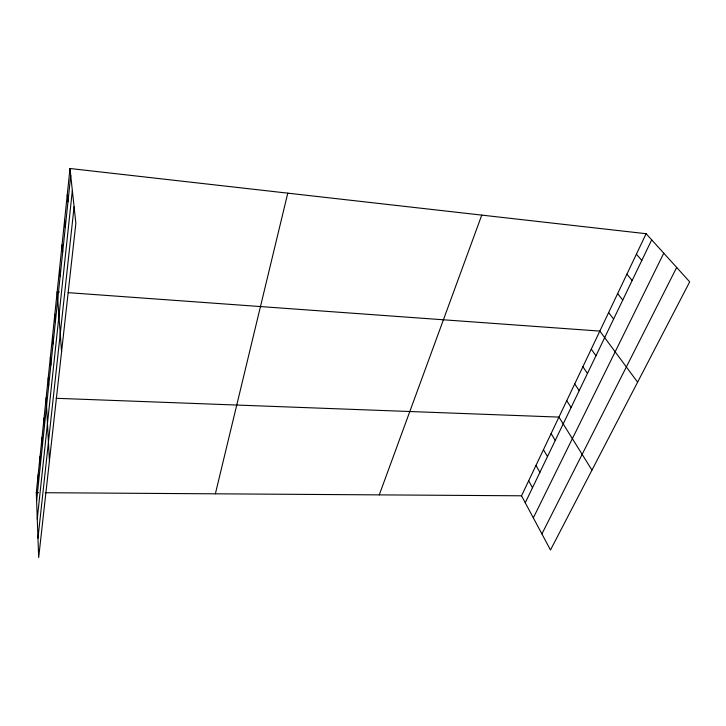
<?xml version="1.0" encoding="UTF-8"?>
<svg xmlns="http://www.w3.org/2000/svg" width="726" height="726" viewBox="0 0 726 726"><rect width="100%" height="100%" fill="white"/><g stroke="black" fill="none" stroke-linecap="round" stroke-linejoin="round"><path stroke-width="1.09" d="M69.986 168.505L75.867 223.327L38.687 557.495L36.3 492.655L69.986 168.505L646.131 233.708L689.7 281.842L550.49 549.999L521.531 495.794L646.131 233.708M36.609 500.94L70.731 175.411M37.271 518.908L72.346 190.484M37.979 538.129L74.088 206.756M215.368 493.816L287.777 193.152M379.271 494.878L481.765 215.105M525.261 502.782L651.703 239.852M533.329 517.883L663.764 253.192M541.895 533.928L676.677 267.449M36.3 492.655L38.542 492.673M45.275 492.718L521.531 495.794M56.102 398.293L558.938 417.096L591.962 470.112M59.369 292.024L57.163 291.87L61.574 351.82M68.162 292.66L599.83 331.092L637.61 382.185M636.393 254.2L641.802 260.443M626.901 274.174L632.155 280.499M617.644 293.631L622.763 300.038M608.624 312.597L613.606 319.077M591.254 349.142L595.964 355.749M582.878 366.748L587.47 373.418M574.711 383.936L579.185 390.661M566.734 400.716L571.09 407.486M551.107 433.585L555.236 440.446M543.447 449.684L547.477 456.581M535.97 465.411L539.899 472.345M528.664 480.775L532.494 487.745M67.255 194.759L67.954 201.828M64.614 220.187L65.276 227.41M62.055 244.825L62.681 252.176M59.568 268.711L60.167 276.189M54.831 314.34L55.358 322.035M52.562 336.156L53.062 343.942M50.366 357.337L50.829 365.214M48.225 377.91L48.669 385.869M46.146 397.921L49.432 460.974M44.068 417.949L44.458 426.035M42.044 437.415L42.407 445.555M40.075 456.336L40.42 464.54M38.16 474.75L38.487 482.99"/></g></svg>
